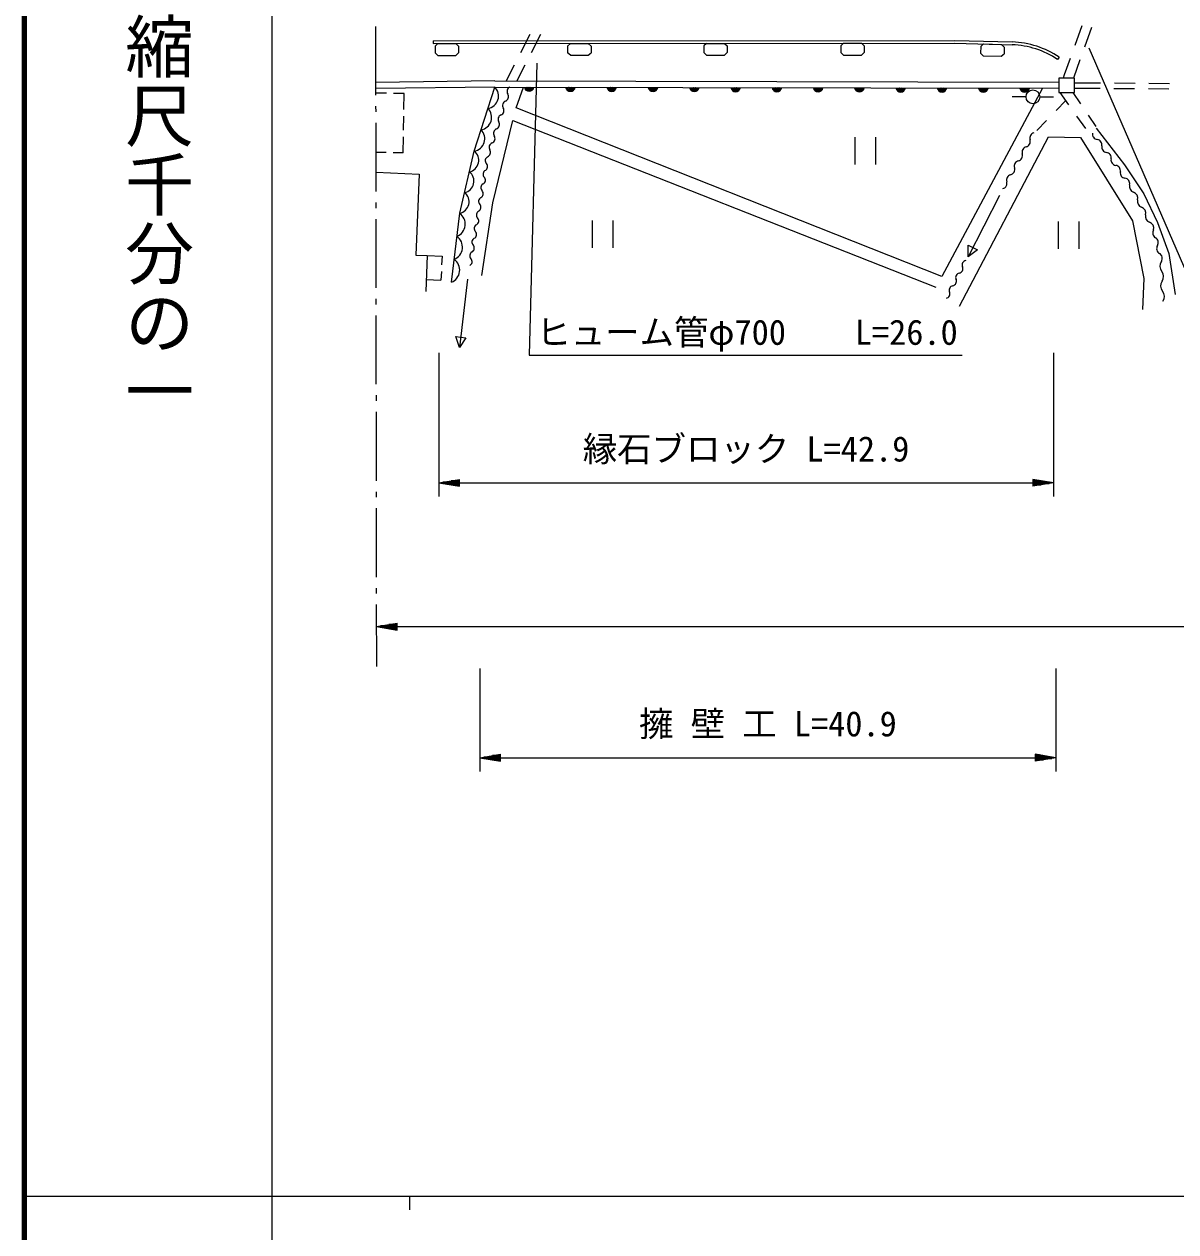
# Model space of a CAD drawing. Units: millimetres, scale not verified. Extents: x 40000 to 680000, y 20000 to 380000.
# Drawn here: x 40000 to 123683, y 202409 to 290130 of the extents above; entities that cross this region are included whole.
import ezdxf
from ezdxf.enums import TextEntityAlignment as Align

# ---------------------------------------------------------------- set-up
doc = ezdxf.new("R2010")
doc.units = ezdxf.units.MM
doc.header["$LTSCALE"] = 1000
for name, color, linetype, lineweight in [('M-BGD', 7, 'Continuous', 25), ('M-BGD-HTXT', 7, 'Continuous', 13), ('M-STR-HTXT', 7, 'Continuous', 13), ('M-STR-STRD', 7, 'Continuous', 25), ('M-TTL', 2, 'Continuous', 140), ('M-TTL-BAND', 7, 'Continuous', 25)]:
    doc.layers.add(name, color=color, linetype=linetype, lineweight=lineweight)
doc.styles.add('@ＭＳ ゴシック', font='')
doc.styles.add('ＭＳ ゴシック', font='')
doc.styles.get('@ＭＳ ゴシック').set_extended_font_data('@MS Gothic')
doc.styles.get('ＭＳ ゴシック').set_extended_font_data('MS Gothic')

msp = doc.modelspace()

# ---------------------------------------------------------------- linework, layer by layer
at = {"layer": 'M-BGD'}
for p, q in [((116856, 289999), (116349, 288588)), ((117557, 289881), (117050, 288469)), ((70063, 288718), (69863, 288532)), ((70063, 288718), (71365, 288719)), ((71365, 288719), (71565, 288533)), ((76741, 289372), (76058, 288037)), ((77527, 289371), (76844, 288036)), ((79688, 288725), (79489, 288539)), ((79688, 288725), (80990, 288726)), ((80990, 288726), (81190, 288540)), ((89584, 288732), (89384, 288546)), ((89584, 288732), (90886, 288733)), ((90886, 288733), (91086, 288547)), ((99537, 288739), (99337, 288553)), ((99537, 288739), (100839, 288740)), ((100839, 288740), (101039, 288554)), ((109715, 288691), (109510, 288510)), ((109715, 288691), (111016, 288658)), ((111016, 288658), (111211, 288467)), ((69863, 288532), (69864, 288049)), ((70064, 287864), (69864, 288049)), ((70064, 287864), (71366, 287865)), ((71366, 287865), (71565, 288050)), ((71565, 288533), (71565, 288050)), ((79489, 288539), (79489, 288056)), ((79689, 287870), (79489, 288056)), ((79689, 287870), (80991, 287871)), ((80991, 287871), (81191, 288057)), ((81190, 288540), (81191, 288057)), ((89384, 288546), (89384, 288063)), ((89584, 287877), (89384, 288063)), ((89584, 287877), (90886, 287878)), ((90886, 287878), (91086, 288064)), ((91086, 288547), (91086, 288064)), ((99337, 288553), (99338, 288070)), ((99538, 287884), (99338, 288070)), ((99538, 287884), (100840, 287885)), ((100840, 287885), (101040, 288071)), ((101039, 288554), (101040, 288071)), ((109510, 288510), (109498, 288028)), ((109693, 287837), (109498, 288028)), ((109693, 287837), (110994, 287804)), ((110994, 287804), (111199, 287984)), ((111211, 288467), (111199, 287984)), ((75603, 287146), (75021, 286010)), ((76388, 287146), (75807, 286008)), ((116011, 287647), (115578, 286442)), ((116712, 287528), (116237, 286205)), ((74194, 286012), (65558, 285899)), ((74201, 286012), (115189, 285928)), ((115578, 286442), (115484, 286205)), ((66339, 285109), (65559, 285122)), ((74200, 285562), (65564, 285449)), ((67619, 285088), (66839, 285101)), ((74200, 285562), (115188, 285478)), ((115919, 284261), (115273, 285168)), ((116206, 285168), (116756, 284343)), ((116325, 285480), (118185, 285469)), ((116328, 285880), (118218, 285867)), ((119185, 285462), (120685, 285453)), ((119218, 285860), (120718, 285849)), ((121685, 285447), (123185, 285437)), ((121718, 285842), (123218, 285831)), ((67600, 283935), (67619, 285088)), ((112796, 284849), (111796, 284841)), ((113796, 284855), (114796, 284858)), ((115684, 284592), (114978, 283857)), ((67575, 282435), (67592, 283435)), ((117145, 282540), (116499, 283447)), ((117312, 283511), (117862, 282686)), ((114285, 283135), (113580, 282400)), ((67548, 280783), (67567, 281935)), ((100355, 281925), (100355, 279925)), ((101855, 281925), (101855, 279925)), ((66309, 280803), (65569, 280815)), ((67548, 280783), (66809, 280795)), ((65571, 279376), (68709, 279242)), ((68709, 279242), (68458, 273358)), ((110867, 277682), (108591, 273231)), ((81270, 275879), (81270, 273879)), ((82770, 275879), (82770, 273879)), ((115142, 275806), (115142, 273806)), ((116642, 275806), (116642, 273806)), ((108591, 273231), (108598, 274069)), ((109266, 273728), (108591, 273231)), ((108598, 274069), (109266, 273728)), ((68458, 273358), (69291, 273322)), ((69291, 273322), (69180, 270720)), ((69291, 273322), (70362, 273277)), ((70362, 273277), (70335, 272652)), ((70314, 272153), (70287, 271528)), ((69216, 271574), (70287, 271528)), ((72215, 271613), (71641, 266646)), ((71641, 266646), (71355, 267434)), ((71355, 267434), (72100, 267348)), ((72100, 267348), (71641, 266646))]:
    msp.add_line(p, q, dxfattribs=at)
msp.add_lwpolyline([(115188, 285168), (116325, 285168), (116325, 286205), (115188, 286205)], close=True, dxfattribs=at)
for points in [[(71045, 271378), (71648, 276396), (72701, 280912), (74200, 285562)], [(113995, 285480), (106691, 271802), (75743, 284047), (76284, 285557)], [(73251, 271882), (74055, 277147), (75501, 283136), (106249, 271038)], [(117887, 282582), (119959, 279903), (121352, 277813), (122353, 275723), (123174, 273481), (123639, 270498)], [(107964, 269649), (114435, 281948), (116766, 281908), (120544, 275839), (121348, 271659), (121267, 269408)]]:
    msp.add_lwpolyline(points, dxfattribs=at)
msp.add_circle((113296, 284853), 500, dxfattribs=at)
for centre, radius, start, end in [((73557, 284913), 913, 279.03409, 45.24572), ((75429, 285239), 345, 111.80912, 212.52582), ((76694, 285611), 354, 188.67986, 351.08504), ((76694, 285611), 283, 190.9039, 348.861), ((76694, 285611), 212, 194.65023, 345.11467), ((76694, 285611), 142, 202.36196, 337.40294), ((76694, 285611), 100, 212.67962, 327.08528), ((76694, 285611), 100, 212.67962, 327.08528), ((79694, 285605), 354, 188.67986, 351.08504), ((79694, 285605), 283, 190.9039, 348.861), ((79694, 285605), 212, 194.65023, 345.11467), ((79694, 285605), 142, 202.36196, 337.40294), ((79694, 285605), 100, 212.67962, 327.08528), ((79694, 285605), 100, 212.67962, 327.08528), ((82694, 285598), 354, 188.67986, 351.08504), ((82694, 285598), 283, 190.9039, 348.861), ((82694, 285598), 212, 194.65023, 345.11467), ((82694, 285598), 142, 202.36196, 337.40294), ((82694, 285598), 100, 212.67962, 327.08528), ((82694, 285598), 100, 212.67962, 327.08528), ((85694, 285592), 354, 188.67986, 351.08504), ((85694, 285592), 283, 190.9039, 348.861), ((85694, 285592), 212, 194.65023, 345.11467), ((85694, 285592), 142, 202.36196, 337.40294), ((85694, 285592), 100, 212.67962, 327.08528), ((85694, 285592), 100, 212.67962, 327.08528), ((88694, 285586), 354, 188.67986, 351.08504), ((88694, 285586), 283, 190.9039, 348.861), ((88694, 285586), 212, 194.65023, 345.11467), ((88694, 285586), 142, 202.36196, 337.40294), ((88694, 285586), 100, 212.67962, 327.08528), ((88694, 285586), 100, 212.67962, 327.08528), ((91694, 285580), 354, 188.67986, 351.08504), ((91694, 285580), 283, 190.9039, 348.861), ((91694, 285580), 212, 194.65023, 345.11467), ((91694, 285580), 142, 202.36196, 337.40294), ((91694, 285580), 100, 212.67962, 327.08528), ((91694, 285580), 100, 212.67962, 327.08528), ((94694, 285574), 354, 188.67986, 351.08504), ((94694, 285574), 283, 190.9039, 348.861), ((94694, 285574), 212, 194.65023, 345.11467), ((94694, 285574), 142, 202.36196, 337.40294), ((94694, 285574), 100, 212.67962, 327.08528), ((94694, 285574), 100, 212.67962, 327.08528), ((97694, 285568), 354, 188.67986, 351.08504), ((97694, 285568), 283, 190.9039, 348.861), ((97694, 285568), 212, 194.65023, 345.11467), ((97694, 285568), 142, 202.36196, 337.40294), ((97694, 285568), 100, 212.67962, 327.08528), ((97694, 285568), 100, 212.67962, 327.08528), ((100694, 285562), 354, 188.67986, 351.08504), ((100694, 285562), 283, 190.9039, 348.861), ((100694, 285562), 212, 194.65023, 345.11467), ((100694, 285562), 142, 202.36196, 337.40294), ((100694, 285562), 100, 212.67962, 327.08528), ((100694, 285562), 100, 212.67962, 327.08528), ((103694, 285555), 354, 188.67986, 351.08504), ((103694, 285555), 283, 190.9039, 348.861), ((103694, 285555), 212, 194.65023, 345.11467), ((103694, 285555), 142, 202.36196, 337.40294), ((103694, 285555), 100, 212.67962, 327.08528), ((103694, 285555), 100, 212.67962, 327.08528), ((106694, 285549), 354, 188.67986, 351.08504), ((106694, 285549), 283, 190.9039, 348.861), ((106694, 285549), 212, 194.65023, 345.11467), ((106694, 285549), 142, 202.36196, 337.40294), ((106694, 285549), 100, 212.67962, 327.08528), ((106694, 285549), 100, 212.67962, 327.08528), ((109694, 285543), 354, 188.67986, 351.08504), ((109694, 285543), 283, 190.9039, 348.861), ((109694, 285543), 212, 194.65023, 345.11467), ((109694, 285543), 142, 202.36196, 337.40294), ((109694, 285543), 100, 212.67962, 327.08528), ((109694, 285543), 100, 212.67962, 327.08528), ((112694, 285537), 354, 188.67986, 351.08504), ((112694, 285537), 283, 190.9039, 348.861), ((112694, 285537), 212, 194.65023, 345.11467), ((112694, 285537), 142, 202.36196, 337.40294), ((112694, 285537), 100, 212.67962, 327.08528), ((112694, 285537), 100, 212.67962, 327.08528), ((75104, 284226), 345, 111.80912, 212.52582), ((74847, 284868), 345, 291.80912, 32.52582), ((73057, 283363), 913, 279.03409, 45.24572), ((74778, 283214), 345, 111.80912, 212.52582), ((74521, 283855), 345, 291.80912, 32.52582), ((74452, 282202), 345, 111.80912, 212.52582), ((74196, 282843), 345, 291.80912, 32.52582), ((72558, 281813), 913, 279.03409, 45.24572), ((73870, 281830), 345, 291.80912, 32.52582), ((112709, 281607), 398, 284.23145, 17.55909), ((113469, 281847), 398, 104.23145, 197.55909), ((118024, 282140), 395, 168.69188, 262.50185), ((117921, 281358), 395, 348.69188, 82.50185), ((72187, 280238), 847, 281.06472, 52.66723), ((73544, 280818), 345, 291.80912, 32.52582), ((74126, 281189), 345, 111.80912, 212.52582), ((112145, 280594), 398, 284.23145, 17.55909), ((112905, 280834), 398, 104.23145, 197.55909), ((118695, 281203), 395, 168.69188, 262.50185), ((118592, 280421), 395, 348.69188, 82.50185), ((73817, 280220), 313, 117.59705, 223.84002), ((73366, 279787), 313, 297.59705, 43.84002), ((112341, 279822), 398, 104.23145, 197.55909), ((119366, 280266), 395, 168.69188, 262.50185), ((119263, 279484), 395, 348.69188, 82.50185), ((71836, 278733), 847, 281.06472, 52.66723), ((73656, 279233), 313, 117.59705, 223.84002), ((73205, 278800), 313, 297.59705, 43.84002), ((111777, 278809), 398, 104.23145, 197.55909), ((111581, 279581), 398, 284.23145, 17.55909), ((120037, 279329), 395, 168.69188, 262.50185), ((73495, 278246), 313, 117.59705, 223.84002), ((111017, 278568), 398, 284.23145, 17.55909), ((119934, 278547), 395, 348.69188, 82.50185), ((120748, 278346), 445, 163.96523, 251.99372), ((71485, 277227), 847, 281.06472, 52.66723), ((73333, 277259), 313, 117.59705, 223.84002), ((73044, 277813), 313, 297.59705, 43.84002), ((120473, 277500), 445, 343.96523, 71.99372), ((121329, 277254), 445, 163.96523, 251.99372), ((71091, 275614), 959, 291.76784, 54.54662), ((73172, 276272), 313, 117.59705, 223.84002), ((72882, 276826), 313, 297.59705, 43.84002), ((121054, 276407), 445, 343.96523, 71.99372), ((73011, 275285), 313, 117.59705, 223.84002), ((72721, 275839), 313, 297.59705, 43.84002), ((121909, 276161), 445, 163.96523, 251.99372), ((121634, 275315), 445, 343.96523, 71.99372), ((70890, 273942), 959, 291.76784, 54.54662), ((72849, 274298), 313, 117.59705, 223.84002), ((72560, 274852), 313, 297.59705, 43.84002), ((122412, 274975), 412, 148.19341, 239.87908), ((121998, 274262), 412, 328.19341, 59.87908), ((72398, 273865), 313, 297.59705, 43.84002), ((122699, 273827), 412, 148.19341, 239.87908), ((70690, 272269), 959, 291.76784, 54.54662), ((72688, 273310), 313, 117.59705, 223.84002), ((72237, 272877), 313, 297.59705, 43.84002), ((108476, 272641), 326, 100.95389, 204.75856), ((122285, 273115), 412, 328.19341, 59.87908), ((123107, 272553), 584, 143.85902, 220.20281), ((108008, 271727), 326, 100.95389, 204.75856), ((107884, 272367), 326, 280.95389, 24.75856), ((122214, 271798), 584, 323.85902, 40.20281), ((107539, 270812), 326, 100.95389, 204.75856), ((107415, 271453), 326, 280.95389, 24.75856), ((123159, 271109), 584, 143.85902, 220.20281), ((106946, 270539), 326, 280.95389, 24.75856), ((122266, 270354), 584, 323.85902, 40.20281)]:
    msp.add_arc(centre, radius, start, end, dxfattribs=at)
at = {"layer": 'M-BGD-HTXT'}
for p, q in [((65564, 284970), (65558, 289970)), ((65566, 283770), (65565, 284170)), ((65573, 277970), (65567, 282970)), ((65574, 276770), (65574, 277170)), ((65582, 270970), (65575, 275970)), ((65583, 269770), (65583, 270170)), ((65590, 263970), (65584, 268970)), ((65592, 262770), (65591, 263170)), ((65599, 256970), (65593, 261970)), ((65600, 255770), (65600, 256170)), ((65607, 249970), (65601, 254970)), ((65609, 248770), (65608, 249170)), ((65615, 243473), (65610, 247970))]:
    msp.add_line(p, q, dxfattribs=at)
at = {"layer": 'M-STR-HTXT'}
for p, q in [((70121, 266261), (70121, 255813)), ((114790, 266261), (114790, 255813)), ((70121, 256813), (71621, 257063)), ((71621, 256563), (71621, 257063)), ((114790, 256813), (113290, 257063)), ((113290, 257063), (113290, 256563)), ((70121, 256813), (71621, 256563)), ((70121, 256813), (71621, 256813)), ((71621, 256863), (70421, 256863)), ((71621, 256763), (70421, 256763)), ((70721, 256913), (71621, 256913)), ((70721, 256713), (71621, 256713)), ((71621, 256963), (71021, 256963)), ((71621, 256663), (71021, 256663)), ((71321, 257013), (71621, 257013)), ((71321, 256613), (71621, 256613)), ((71621, 256813), (113290, 256813)), ((113590, 257013), (113290, 257013)), ((113290, 256963), (113890, 256963)), ((114190, 256913), (113290, 256913)), ((113290, 256863), (114490, 256863)), ((114790, 256813), (113290, 256563)), ((114790, 256813), (113290, 256813)), ((113290, 256763), (114490, 256763)), ((114190, 256713), (113290, 256713)), ((113290, 256663), (113890, 256663)), ((113590, 256613), (113290, 256613)), ((65599, 246374), (67099, 246624)), ((67099, 246524), (66499, 246524)), ((66799, 246574), (67099, 246574)), ((67099, 246124), (67099, 246624)), ((65599, 246374), (67099, 246124)), ((65599, 246374), (67099, 246374)), ((67099, 246424), (65899, 246424)), ((67099, 246324), (65899, 246324)), ((66199, 246474), (67099, 246474)), ((66199, 246274), (67099, 246274)), ((67099, 246224), (66499, 246224)), ((66799, 246174), (67099, 246174)), ((67099, 246374), (393044, 246374)), ((73119, 243327), (73119, 235847)), ((114970, 243327), (114970, 235847)), ((73119, 236847), (74619, 237097)), ((74619, 236897), (73419, 236897)), ((73719, 236947), (74619, 236947)), ((74619, 236997), (74019, 236997)), ((74319, 237047), (74619, 237047)), ((74619, 236597), (74619, 237097)), ((114970, 236847), (113470, 237097)), ((113470, 237097), (113470, 236597)), ((113770, 237047), (113470, 237047)), ((113470, 236997), (114070, 236997)), ((114370, 236947), (113470, 236947)), ((113470, 236897), (114670, 236897)), ((73119, 236847), (74619, 236597)), ((73119, 236847), (74619, 236847)), ((74619, 236797), (73419, 236797)), ((73719, 236747), (74619, 236747)), ((74619, 236697), (74019, 236697)), ((74319, 236647), (74619, 236647)), ((74619, 236847), (113470, 236847)), ((114970, 236847), (113470, 236597)), ((114970, 236847), (113470, 236847)), ((113470, 236797), (114670, 236797)), ((114370, 236747), (113470, 236747)), ((113470, 236697), (114070, 236697)), ((113770, 236647), (113470, 236647))]:
    msp.add_line(p, q, dxfattribs=at)
for points in [[(117355, 288422), (128952, 261711), (160402, 261711)], [(77250, 287288), (76701, 266088), (108151, 266088)]]:
    msp.add_lwpolyline(points, dxfattribs=at)
at = {"layer": 'M-STR-STRD'}
for p, q in [((69725, 288918), (107633, 288944)), ((69725, 288918), (69725, 288718)), ((69725, 288718), (107630, 288744)), ((107630, 288744), (111792, 288638)), ((107633, 288944), (111797, 288838)), ((115195, 287741), (115084, 287574))]:
    msp.add_line(p, q, dxfattribs=at)
for radius in [6447, 6647]:
    msp.add_arc((111529, 282196), radius, 56.53045, 87.6897, dxfattribs=at)
at = {"layer": 'M-TTL'}
msp.add_line((40000, 380000), (40000, 20000), dxfattribs=at)
at = {"layer": 'M-TTL-BAND'}
for p, q in [((58000, 370000), (58000, 20000)), ((40000, 205000), (579000, 205000)), ((68000, 205000), (68000, 204000))]:
    msp.add_line(p, q, dxfattribs=at)

# ---------------------------------------------------------------- texts
at = {"layer": 'M-STR-HTXT', "style": 'ＭＳ ゴシック'}
for s, p in [('ヒューム管φ700\u3000\u3000L=26.0', (92526, 266288)), ('縁石ブロック L=42.9', (92456, 257813)), ('擁 壁 工 L=40.9', (94045, 237847))]:
    msp.add_text(s, height=1833, dxfattribs=at).set_placement(p, align=Align.BOTTOM_CENTER)
at = {"layer": 'M-TTL-BAND', "style": '@ＭＳ ゴシック'}
msp.add_text('縮尺千分の一', height=3666, rotation=270, dxfattribs=at).set_placement((49777, 261030), align=Align.MIDDLE_RIGHT)

doc.saveas('drawing.dxf')
